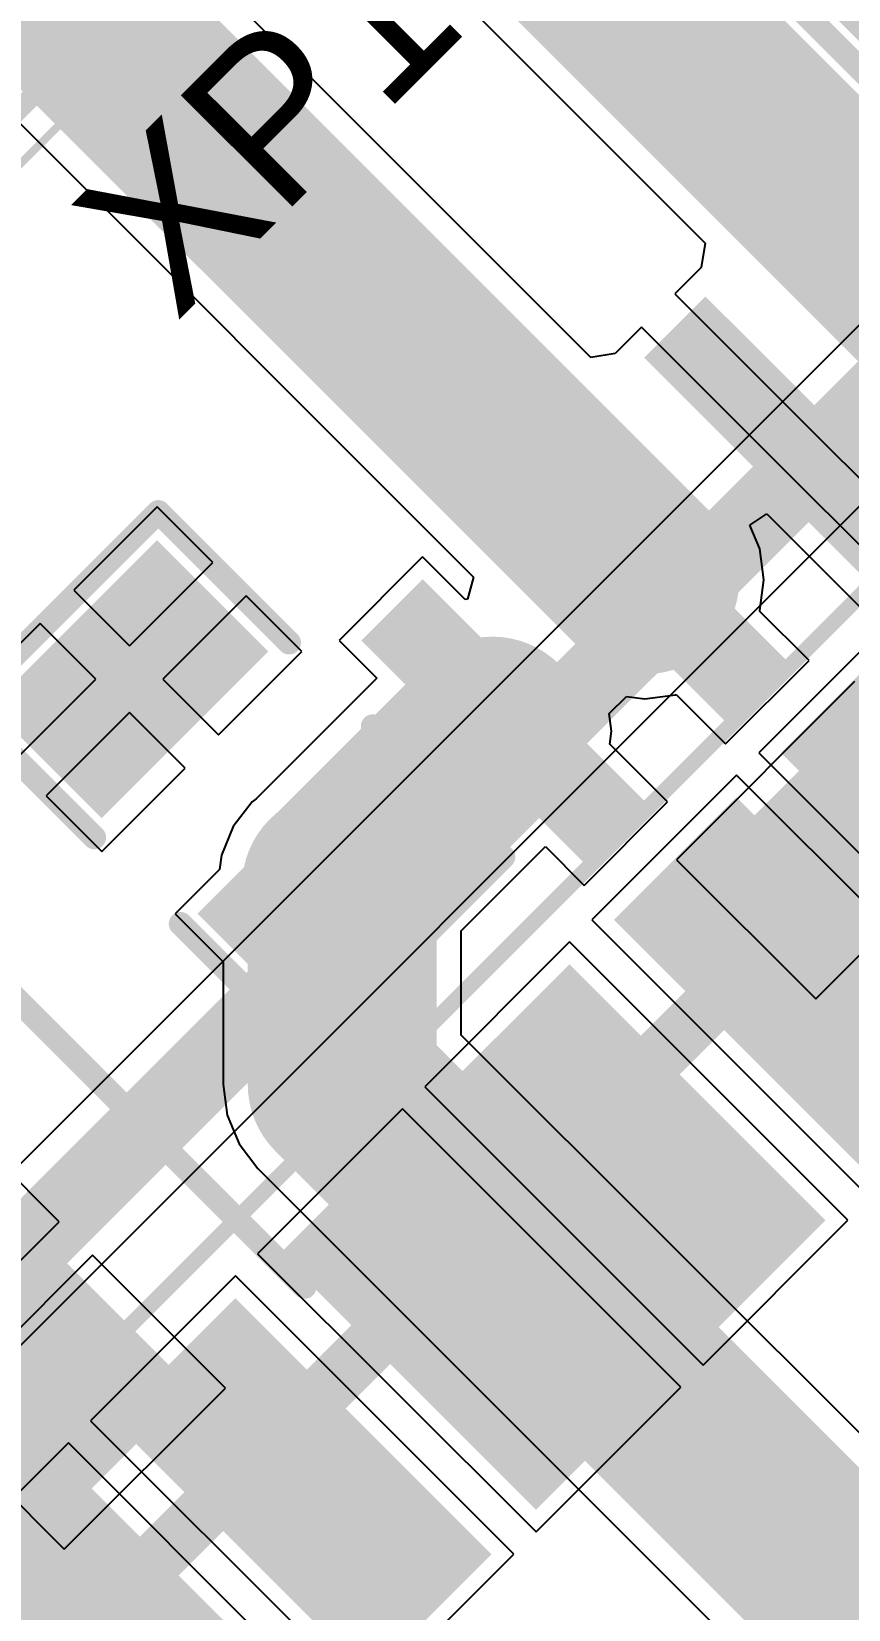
# Model space of a CAD drawing. Header units: millimetres. Extents: x 95 to 305, y 96 to 295.
# Drawn here: x 261.58 to 266.77, y 215.33 to 225.35 of the extents above; entities that cross this region are included whole.
import ezdxf

# ---------------------------------------------------------------- set-up
doc = ezdxf.new("R2010")
doc.units = ezdxf.units.MM
for name, color, linetype in [('BottomLayer', 5, 'Continuous'), ('BottomOverlay', 54, 'Continuous'), ('BottomPaste', 16, 'Continuous'), ('BottomSolder', 6, 'Continuous'), ('Mechanical1', 6, 'Continuous'), ('Mechanical11', 56, 'Continuous'), ('Mechanical13', 56, 'Continuous'), ('Mechanical15', 56, 'Continuous'), ('TopLayer', 1, 'Continuous'), ('TopOverlay', 2, 'Continuous'), ('TopPaste', 8, 'Continuous'), ('TopSolder', 216, 'Continuous')]:
    doc.layers.add(name, color=color, linetype=linetype)
doc.styles.add('Arial', font='arial.ttf', dxfattribs={"height": 0.2})

# ---------------------------------------------------------------- blocks, each defined once
blk = doc.blocks.new('CAP0805_B_28')
at = {"layer": 'BottomLayer'}
for points in [[(-1.37900029, 0.69250052), (-0.47899955, 0.69250052), (-0.47899955, -0.70449948), (-1.37900029, -0.70449948)], [(0.48100107, 0.69250052), (1.38100181, 0.69250052), (1.38100181, -0.70449948), (0.48100107, -0.70449948)]]:
    blk.add_hatch(color=5, dxfattribs=at).paths.add_polyline_path(points)
at = {"layer": 'BottomPaste'}
for points in [[(-1.37900029, 0.69250052), (-0.47899955, 0.69250052), (-0.47899955, -0.70449948), (-1.37900029, -0.70449948)], [(0.48100107, 0.69250052), (1.38100181, 0.69250052), (1.38100181, -0.70449948), (0.48100107, -0.70449948)]]:
    blk.add_hatch(color=16, dxfattribs=at).paths.add_polyline_path(points)
at = {"layer": 'BottomSolder'}
for points in [[(-1.42900019, 0.7425004199999999), (-0.42899965, 0.7425004199999999), (-0.42899965, -0.7544993799999999), (-1.42900019, -0.7544993799999999)], [(0.4310011699999999, 0.7425004199999999), (1.43100171, 0.7425004199999999), (1.43100171, -0.7544993799999999), (0.4310011699999999, -0.7544993799999999)]]:
    blk.add_hatch(color=6, dxfattribs=at).paths.add_polyline_path(points)
at = {"layer": 'BottomOverlay', "const_width": 0.1499997}
for points in [[(-1.55000198, 0.8750020599999999), (-0.37500306, 0.8750020599999999)], [(-1.55000198, -0.8500008399999999), (-1.55000198, 0.8500008399999999)], [(0.37500052, 0.8750045999999999), (1.5499969, 0.8750045999999999)], [(1.5499969, -0.8499983), (1.5499969, 0.85000338)], [(-1.55000198, -0.8750020599999999), (-0.37500306, -0.8750020599999999)], [(0.3999992, -0.87499952), (1.5499969, -0.87499952)]]:
    blk.add_lwpolyline(points, dxfattribs=at)
at = {"layer": 'BottomOverlay', "const_width": 0.07499858}
for points in [[(-1.58750254, 0.8750020599999999, 1), (-1.51250142, 0.8750020599999999, 1)], [(-1.58750254, 0.8500008399999999, 1), (-1.51250142, 0.8500008399999999, 1)], [(-0.41250362, 0.8750020599999999, 1), (-0.3375025, 0.8750020599999999, 1)], [(0.33749996, 0.8750045999999999, 1), (0.41250108, 0.8750045999999999, 1)], [(1.51249634, 0.8750045999999999, 1), (1.58749746, 0.8750045999999999, 1)], [(1.51249634, 0.85000338, 1), (1.58749746, 0.85000338, 1)], [(-1.58750254, -0.8500008399999999, 1), (-1.51250142, -0.8500008399999999, 1)], [(-1.58750254, -0.8750020599999999, 1), (-1.51250142, -0.8750020599999999, 1)], [(-0.41250362, -0.8750020599999999, 1), (-0.3375025, -0.8750020599999999, 1)], [(0.36249864, -0.87499952, 1), (0.43749976, -0.87499952, 1)], [(1.51249634, -0.8499983, 1), (1.58749746, -0.8499983, 1)], [(1.51249634, -0.87499952, 1), (1.58749746, -0.87499952, 1)]]:
    blk.add_lwpolyline(points, format="xyb", close=True, dxfattribs=at)
blk = doc.blocks.new('JST_XH_2_34')
at = {"layer": 'Mechanical13', "const_width": 0.127}
blk.add_lwpolyline([(3.70000022, 2.87500314), (-3.70000022, 2.87500314)], dxfattribs=at)
at = {"layer": 'Mechanical15', "const_width": 0.0499999}
blk.add_lwpolyline([(3.94999972, 3.12500264), (-3.94999972, 3.12500264)], dxfattribs=at)
at = {"layer": 'TopOverlay', "const_width": 0.127}
blk.add_lwpolyline([(3.70000022, 2.87500314), (-3.70000022, 2.87500314)], dxfattribs=at)
blk = doc.blocks.new('HSOP_8_B_60')
at = {"layer": 'BottomLayer'}
for points in [[(-2.12159977, 3.70019961), (-1.67160067, 3.70019961), (-1.67160067, 1.80020087), (-2.12159977, 1.80020087)], [(-0.85159977, 3.70019961), (-0.40160067, 3.70019961), (-0.40160067, 1.80020087), (-0.85159977, 1.80020087)], [(0.41840023, 3.70019961), (0.86839933, 3.70019961), (0.86839933, 1.80020087), (0.41840023, 1.80020087)], [(1.68840023, 3.70020215), (2.13839933, 3.70020215), (2.13839933, 1.80020341), (1.68840023, 1.80020341)], [(-1.54159966, 1.1502009), (1.55839922, 1.1502009), (1.55839922, -1.24979938), (-1.54159966, -1.24979938)], [(-2.12159977, -1.89979935), (-1.67160067, -1.89979935), (-1.67160067, -3.799798089999999), (-2.12159977, -3.799798089999999)], [(-0.85159977, -1.89979935), (-0.40160067, -1.89979935), (-0.40160067, -3.799798089999999), (-0.85159977, -3.799798089999999)], [(0.41840023, -1.89979935), (0.86839933, -1.89979935), (0.86839933, -3.799798089999999), (0.41840023, -3.799798089999999)], [(1.68840023, -1.89979935), (2.13839933, -1.89979935), (2.13839933, -3.799798089999999), (1.68840023, -3.799798089999999)]]:
    blk.add_hatch(color=5, dxfattribs=at).paths.add_polyline_path(points)
at = {"layer": 'BottomPaste'}
for points in [[(-2.12159977, 3.70019961), (-1.67160067, 3.70019961), (-1.67160067, 1.80020087), (-2.12159977, 1.80020087)], [(-0.85159977, 3.70019961), (-0.40160067, 3.70019961), (-0.40160067, 1.80020087), (-0.85159977, 1.80020087)], [(0.41840023, 3.70019961), (0.86839933, 3.70019961), (0.86839933, 1.80020087), (0.41840023, 1.80020087)], [(1.68840023, 3.70020215), (2.13839933, 3.70020215), (2.13839933, 1.80020341), (1.68840023, 1.80020341)], [(-1.54159966, 1.1502009), (1.55839922, 1.1502009), (1.55839922, -1.24979938), (-1.54159966, -1.24979938)], [(-2.12159977, -1.89979935), (-1.67160067, -1.89979935), (-1.67160067, -3.799798089999999), (-2.12159977, -3.799798089999999)], [(-0.85159977, -1.89979935), (-0.40160067, -1.89979935), (-0.40160067, -3.799798089999999), (-0.85159977, -3.799798089999999)], [(0.41840023, -1.89979935), (0.86839933, -1.89979935), (0.86839933, -3.799798089999999), (0.41840023, -3.799798089999999)], [(1.68840023, -1.89979935), (2.13839933, -1.89979935), (2.13839933, -3.799798089999999), (1.68840023, -3.799798089999999)]]:
    blk.add_hatch(color=16, dxfattribs=at).paths.add_polyline_path(points)
at = {"layer": 'BottomSolder'}
for points in [[(-2.17159967, 3.750199509999999), (-1.62160077, 3.750199509999999), (-1.62160077, 1.75020097), (-2.17159967, 1.75020097)], [(-0.90159967, 3.750199509999999), (-0.35160077, 3.750199509999999), (-0.35160077, 1.75020097), (-0.90159967, 1.75020097)], [(0.36840033, 3.750199509999999), (0.91839923, 3.750199509999999), (0.91839923, 1.75020097), (0.36840033, 1.75020097)], [(1.63840033, 3.75020205), (2.18839923, 3.75020205), (2.18839923, 1.75020351), (1.63840033, 1.75020351)], [(-1.59159956, 1.2002008), (1.60839912, 1.2002008), (1.60839912, -1.29979928), (-1.59159956, -1.29979928)], [(-2.17159967, -1.84979945), (-1.62160077, -1.84979945), (-1.62160077, -3.84979799), (-2.17159967, -3.84979799)], [(-0.90159967, -1.84979945), (-0.35160077, -1.84979945), (-0.35160077, -3.84979799), (-0.90159967, -3.84979799)], [(0.36840033, -1.84979945), (0.91839923, -1.84979945), (0.91839923, -3.84979799), (0.36840033, -3.84979799)], [(1.63840033, -1.84979945), (2.18839923, -1.84979945), (2.18839923, -3.84979799), (1.63840033, -3.84979799)]]:
    blk.add_hatch(color=6, dxfattribs=at).paths.add_polyline_path(points)
at = {"layer": 'BottomOverlay', "text_generation_flag": 2}
blk.add_text('.', height=1.00000054, rotation=-180, dxfattribs=at).set_placement((-2.9915993, 2.85020004))
blk = doc.blocks.new('CAP0805_B_184')
at = {"layer": 'BottomLayer'}
for points in [[(-1.37899775, 0.69250052), (-0.47899701, 0.69250052), (-0.47899701, -0.70449948), (-1.37899775, -0.70449948)], [(0.48100361, 0.69250052), (1.38100435, 0.69250052), (1.38100435, -0.70449948), (0.48100361, -0.70449948)]]:
    blk.add_hatch(color=5, dxfattribs=at).paths.add_polyline_path(points)
at = {"layer": 'BottomPaste'}
for points in [[(-1.37899775, 0.69250052), (-0.47899701, 0.69250052), (-0.47899701, -0.70449948), (-1.37899775, -0.70449948)], [(0.48100361, 0.69250052), (1.38100435, 0.69250052), (1.38100435, -0.70449948), (0.48100361, -0.70449948)]]:
    blk.add_hatch(color=16, dxfattribs=at).paths.add_polyline_path(points)
at = {"layer": 'BottomSolder'}
for points in [[(-1.42899765, 0.7425004199999999), (-0.42899711, 0.7425004199999999), (-0.42899711, -0.7544993799999999), (-1.42899765, -0.7544993799999999)], [(0.4310037099999999, 0.7425004199999999), (1.43100425, 0.7425004199999999), (1.43100425, -0.7544993799999999), (0.4310037099999999, -0.7544993799999999)]]:
    blk.add_hatch(color=6, dxfattribs=at).paths.add_polyline_path(points)
at = {"layer": 'BottomOverlay', "const_width": 0.1499997}
for points in [[(-1.55000198, 0.8750020599999999), (-0.37500052, 0.8750020599999999)], [(-1.54999944, -0.8499983), (-1.54999944, 0.8499983)], [(0.37500052, 0.8750020599999999), (1.55000198, 0.8750020599999999)], [(1.54999944, -0.8499983), (1.55000198, 0.85000338)], [(-1.55000198, -0.8750020599999999), (-0.37500052, -0.8750020599999999)], [(0.3999966599999999, -0.8750020599999999), (1.55000198, -0.8750020599999999)]]:
    blk.add_lwpolyline(points, dxfattribs=at)
at = {"layer": 'BottomOverlay', "const_width": 0.07499858}
for points in [[(-1.58750254, 0.8750020599999999, 1), (-1.51250142, 0.8750020599999999, 1)], [(-1.5875, 0.8499983, 1), (-1.51249888, 0.8499983, 1)], [(-0.41250108, 0.8750020599999999, 1), (-0.33749996, 0.8750020599999999, 1)], [(0.33749996, 0.8750020599999999, 1), (0.41250108, 0.8750020599999999, 1)], [(1.51250142, 0.8750020599999999, 1), (1.58750254, 0.8750020599999999, 1)], [(1.51250142, 0.85000338, 1), (1.58750254, 0.85000338, 1)], [(-1.58750254, -0.8750020599999999, 1), (-1.51250142, -0.8750020599999999, 1)], [(-1.5875, -0.8499983, 1), (-1.51249888, -0.8499983, 1)], [(-0.41250108, -0.8750020599999999, 1), (-0.33749996, -0.8750020599999999, 1)], [(0.3624961, -0.8750020599999999, 1), (0.43749722, -0.8750020599999999, 1)], [(1.51249888, -0.8499983, 1), (1.5875, -0.8499983, 1)], [(1.51250142, -0.8750020599999999, 1), (1.58750254, -0.8750020599999999, 1)]]:
    blk.add_lwpolyline(points, format="xyb", close=True, dxfattribs=at)
blk = doc.blocks.new('CAP_TANT_D_B_187')
at = {"layer": 'BottomLayer'}
blk.add_hatch(color=5, dxfattribs=at).paths.add_polyline_path([(2.07679798, 1.40320268), (4.36279798, 1.40320268), (4.36279798, -1.39079732), (2.07679798, -1.39079732)])
at = {"layer": 'BottomPaste'}
blk.add_hatch(color=16, dxfattribs=at).paths.add_polyline_path([(2.07679798, 1.40320268), (4.36279798, 1.40320268), (4.36279798, -1.39079732), (2.07679798, -1.39079732)])
at = {"layer": 'BottomSolder'}
blk.add_hatch(color=6, dxfattribs=at).paths.add_polyline_path([(2.02679808, 1.45320258), (4.412797879999999, 1.45320258), (4.412797879999999, -1.44079722), (2.02679808, -1.44079722)])
at = {"layer": 'BottomOverlay', "const_width": 0.1499997}
blk.add_lwpolyline([(4.67500208, -2.39999774), (1.97499986, -2.39999774)], dxfattribs=at)
at = {"layer": 'BottomOverlay', "const_width": 0.07499858}
blk.add_lwpolyline([(1.9374993, -2.39999774, 1), (2.01250042, -2.39999774, 1)], format="xyb", close=True, dxfattribs=at)
blk = doc.blocks.new('HC_05_197')
at = {"layer": 'TopLayer'}
for points in [[(-7.98619942, 3.28700003), (-7.98619942, 4.28700057), (-5.78619874, 4.28700057), (-5.78619874, 3.28700003)], [(-7.98619942, 1.787000489999999), (-7.98619942, 2.78700103), (-5.78619874, 2.78700103), (-5.78619874, 1.78700049)], [(-7.98620196, 0.2870009499999998), (-7.98620196, 1.28700149), (-5.78620128, 1.28700149), (-5.78620128, 0.2870009500000002)], [(-7.98619942, -1.21299859), (-7.98619942, -0.2129980500000002), (-5.78619874, -0.2129980499999997), (-5.78619874, -1.21299859)], [(-7.98619942, -2.71299813), (-7.98619942, -1.71299759), (-5.78619874, -1.712997589999999), (-5.78619874, -2.71299813)], [(-7.98619942, -4.212997669999999), (-7.98619942, -3.21299713), (-5.78619874, -3.21299713), (-5.78619874, -4.212997669999999)]]:
    blk.add_hatch(color=1, dxfattribs=at).paths.add_polyline_path(points)
at = {"layer": 'TopPaste'}
for points in [[(-7.98619942, 3.28700003), (-7.98619942, 4.28700057), (-5.78619874, 4.28700057), (-5.78619874, 3.28700003)], [(-7.98619942, 1.787000489999999), (-7.98619942, 2.78700103), (-5.78619874, 2.78700103), (-5.78619874, 1.78700049)], [(-7.98620196, 0.2870009499999998), (-7.98620196, 1.28700149), (-5.78620128, 1.28700149), (-5.78620128, 0.2870009500000002)], [(-7.98619942, -1.21299859), (-7.98619942, -0.2129980500000002), (-5.78619874, -0.2129980499999997), (-5.78619874, -1.21299859)], [(-7.98619942, -2.71299813), (-7.98619942, -1.71299759), (-5.78619874, -1.712997589999999), (-5.78619874, -2.71299813)], [(-7.98619942, -4.212997669999999), (-7.98619942, -3.21299713), (-5.78619874, -3.21299713), (-5.78619874, -4.212997669999999)]]:
    blk.add_hatch(color=8, dxfattribs=at).paths.add_polyline_path(points)
at = {"layer": 'TopSolder'}
for points in [[(-8.03619932, 3.23700013), (-8.03619932, 4.33700047), (-5.736198839999999, 4.33700047), (-5.736198839999999, 3.23700013)], [(-8.03619932, 1.737000589999999), (-8.03619932, 2.83700093), (-5.736198839999999, 2.83700093), (-5.736198839999999, 1.73700059)], [(-8.03620186, 0.2370010499999998), (-8.03620186, 1.33700139), (-5.73620138, 1.33700139), (-5.73620138, 0.2370010500000002)], [(-8.03619932, -1.26299849), (-8.03619932, -0.1629981500000002), (-5.736198839999999, -0.1629981499999998), (-5.736198839999999, -1.26299849)], [(-8.03619932, -2.76299803), (-8.03619932, -1.66299769), (-5.736198839999999, -1.662997689999999), (-5.736198839999999, -2.76299803)], [(-8.03619932, -4.26299757), (-8.03619932, -3.16299723), (-5.736198839999999, -3.16299723), (-5.736198839999999, -4.26299757)]]:
    blk.add_hatch(color=216, dxfattribs=at).paths.add_polyline_path(points)
at = {"layer": 'Mechanical1', "const_width": 0.0999998}
blk.add_lwpolyline([(-7.09614532, -12.97290014), (-7.09614532, 15.03708194)], dxfattribs=at)
at = {"layer": 'Mechanical11', "const_width": 0.254}
blk.add_lwpolyline([(-7.267199079999999, -14.29500062), (-7.267199079999999, 15.04199938)], dxfattribs=at)
at = {"layer": 'Mechanical15', "const_width": 0.0999998}
blk.add_lwpolyline([(-8.38619862, -14.7130008), (-8.38619862, 15.28700016)], dxfattribs=at)

msp = doc.modelspace()

# ---------------------------------------------------------------- linework, layer by layer
at = {"layer": 'BottomLayer'}
for p, q in [((261.58875546, 228.2814078), (265.86304714, 224.00711866)), ((265.13680526, 223.28087678), (260.4750188, 227.94266578)), ((259.6622467399999, 226.61581296), (264.39221188, 221.88585036)), ((265.86304714, 224.00711866), (265.83711628, 223.85344104)), ((265.83711628, 223.85344104), (265.66986236, 223.68618712)), ((265.66986236, 223.68618712), (266.4830484399999, 222.87300104)), ((265.45773172, 223.47405648), (265.29048288, 223.30680764)), ((266.27091526, 222.6608704), (265.45773172, 223.47405648)), ((265.29048288, 223.30680764), (265.13680526, 223.28087678)), ((266.4830484399999, 222.87300104), (267.29620658, 222.0598429)), ((267.0840734, 221.84770972), (266.27091526, 222.6608704)), ((262.38145898, 222.33314182), (261.85219156, 221.8038744)), ((262.73501174, 221.97958906), (262.38145898, 222.33314182)), ((266.1467626, 222.21651518), (266.25442812, 222.2884556)), ((266.2096403, 222.06471462), (266.1467626, 222.21651518)), ((266.25442812, 222.2884556), (266.8896237, 221.65326002)), ((264.0682653599999, 222.0138816), (263.53793876, 221.483555)), ((264.33909032, 221.74305664), (264.0682653599999, 222.0138816)), ((266.23541622, 221.86892634), (266.2096403, 222.06471462)), ((262.20574432, 221.45032164), (262.73501174, 221.97958906)), ((261.85219156, 221.8038744), (262.20574432, 221.45032164)), ((264.39221188, 221.88585036), (264.3523161, 221.7461402)), ((266.2096403, 221.6731406), (266.23541622, 221.86892634)), ((262.94714492, 221.76745588), (262.4178749599999, 221.23818846)), ((263.30069514, 221.41390566), (262.94714492, 221.76745588)), ((264.3523161, 221.7461402), (264.33909032, 221.74305664)), ((266.20829918, 221.66989956), (266.2096403, 221.6731406)), ((266.52192568, 221.35627306), (266.20829918, 221.66989956)), ((261.64006092, 221.59174376), (261.11078842, 221.06247126)), ((261.99361368, 221.23818846), (261.64006092, 221.59174376)), ((262.77142772, 220.88463824), (263.30069514, 221.41390566)), ((263.53793876, 221.483555), (263.77784176, 221.243652)), ((265.99159908, 220.82594646), (266.52192568, 221.35627306)), ((261.46434118, 220.7089185), (261.99361368, 221.23818846)), ((262.4178749599999, 221.23818846), (262.77142772, 220.88463824)), ((263.77784176, 221.243652), (263.0118946, 220.4777023)), ((266.81185398, 221.221935), (265.68047194, 220.09055296)), ((265.25329982, 221.01998468), (265.3638279199999, 221.1276121)), ((265.3638279199999, 221.1276121), (265.4789458, 221.11245592)), ((265.4789458, 221.11245592), (265.67473154, 221.13823184)), ((265.67473154, 221.13823184), (265.67797258, 221.13957296)), ((265.67797258, 221.13957296), (265.99159908, 220.82594646)), ((262.20574432, 221.02605782), (261.67647182, 220.49678786)), ((262.55929454, 220.67250506), (262.20574432, 221.02605782)), ((265.26809532, 220.90761762), (265.25329982, 221.01998468)), ((265.25720888, 220.82493808), (265.26809532, 220.90761762)), ((265.62389852, 220.45824844), (265.25720888, 220.82493808)), ((262.03002458, 220.1432351), (262.55929454, 220.67250506)), ((261.67647182, 220.49678786), (262.03002458, 220.1432351)), ((262.98605518, 220.45787506), (262.86583952, 220.30120532)), ((263.0118946, 220.4777023), (262.98605518, 220.45787506)), ((265.09357192, 219.92792184), (265.62389852, 220.45824844)), ((262.86583952, 220.30120532), (262.7902668999999, 220.11875712)), ((266.56434368, 219.20668122), (267.69572572, 220.33806072)), ((262.7902668999999, 220.11875712), (262.77844828, 220.02898082)), ((264.31385034, 219.64003316), (264.8476542, 220.17383956)), ((264.8476542, 220.17383956), (265.09357192, 219.92792184)), ((262.77844828, 220.02898082), (262.4967191, 219.74725164)), ((265.68047194, 220.09055296), (266.56434368, 219.20668122)), ((262.4967191, 219.74725164), (262.8009095, 219.44306124)), ((264.31385034, 218.97694584), (264.31385034, 219.64003316)), ((262.8009095, 219.44306124), (262.8009095, 218.66360382)), ((268.25136342, 215.03943022), (264.31385034, 218.97694584)), ((261.75991082, 217.79063376), (260.91633618, 218.6342084)), ((262.8009095, 218.66360382), (262.82668542, 218.46781554)), ((262.82668542, 218.46781554), (262.90225804, 218.28536734)), ((262.90225804, 218.28536734), (263.0224737, 218.1286976)), ((263.0224737, 218.1286976), (266.8682089599999, 214.2829598)), ((260.73673278, 216.76745572), (261.75991082, 217.79063376)), ((261.972044, 217.57850058), (260.94886596, 216.55532254)), ((262.81562372, 216.73492086), (261.972044, 217.57850058)), ((261.79244568, 215.71174282), (262.81562372, 216.73492086)), ((260.94886596, 216.55532254), (261.79244568, 215.71174282))]:
    msp.add_line(p, q, dxfattribs=at)
at = {"layer": 'BottomLayer', "const_width": 1.20000014}
for points in [[(262.01967916, 228.92029654), (267.27499758, 223.66497812)], [(259.77811138, 227.56976076), (265.4789458, 221.86892634)], [(263.52697358, 219.92296884), (264.51162236, 220.90761762)], [(263.5209614, 219.92296884), (263.52697358, 219.92296884)], [(263.55737992, 218.66360382), (263.55737992, 219.74725418)], [(263.55737992, 218.66360382), (267.9380214, 214.2829598)]]:
    msp.add_lwpolyline(points, dxfattribs=at)
at = {"layer": 'BottomLayer', "const_width": 0.5999987999999999}
for points in [[(266.97499818, 223.66497812, 1), (267.57499698, 223.66497812, 1)], [(265.1789464, 221.86892634, 1), (265.7789452, 221.86892634, 1)], [(264.21162296, 220.90761762, 1), (264.81162176, 220.90761762, 1)], [(263.220962, 219.92296884, 1), (263.8209608, 219.92296884, 1)], [(263.22697418, 219.92296884, 1), (263.82697298, 219.92296884, 1)], [(263.22697418, 219.92296884, 1), (263.82697298, 219.92296884, 1)], [(263.25738052, 219.74725418, 1), (263.85737932, 219.74725418, 1)], [(263.25738052, 218.66360382, 1), (263.85737932, 218.66360382, 1)], [(263.25738052, 218.66360382, 1), (263.85737932, 218.66360382, 1)]]:
    msp.add_lwpolyline(points, format="xyb", close=True, dxfattribs=at)
at = {"layer": 'TopLayer'}
for p, q in [((272.28032158, 228.92664654), (256.726817, 213.37314196)), ((257.30358242, 212.79637654), (272.95904514, 228.45183926)), ((267.12167556, 221.68944486), (266.20243686, 220.77020616)), ((266.20243686, 220.77020616), (267.9702032, 219.00243982)), ((266.06101474, 220.62878404), (265.14177604, 219.70954534)), ((267.82878108, 218.8610177), (266.06101474, 220.62878404)), ((265.14177604, 219.70954534), (266.90954238, 217.941779)), ((265.00035392, 219.56812576), (264.08111522, 218.64888706)), ((266.76812026, 217.80035942), (265.00035392, 219.56812576)), ((264.08111522, 218.64888706), (265.84888156, 216.88112072)), ((263.93969564, 218.50746494), (263.02045694, 217.58822624)), ((265.70746198, 216.7396986), (263.93969564, 218.50746494)), ((265.84888156, 216.88112072), (266.76812026, 217.80035942)), ((263.02045694, 217.58822624), (264.78822328, 215.8204599)), ((262.87903482, 217.44680412), (261.95979612, 216.52756542)), ((264.64680116, 215.67903778), (262.87903482, 217.44680412)), ((264.78822328, 215.8204599), (265.70746198, 216.7396986)), ((261.95979612, 216.52756542), (263.72756246, 214.75979908)), ((261.81837654, 216.38614584), (260.89913784, 215.46690714)), ((263.58614288, 214.6183795), (261.81837654, 216.38614584)), ((263.72756246, 214.75979908), (264.64680116, 215.67903778))]:
    msp.add_line(p, q, dxfattribs=at)
at = {"layer": 'TopLayer', "const_width": 0.499999}
msp.add_lwpolyline([(256.41521996, 212.4847795), (272.68815668, 228.75771622)], dxfattribs=at)

# ---------------------------------------------------------------- block references
for name, p, rotation in [('JST_XH_2_34', (260.73673024, 228.15416396), 225), ('HC_05_197', (269.73740312, 212.7988505), 315), ('CAP0805_B_184', (267.78765086, 225.40975238), 315), ('HSOP_8_B_60', (267.94900944, 220.3087669), 225), ('CAP0805_B_28', (262.866886, 220.58552784), 315), ('CAP_TANT_D_B_187', (263.01785598, 214.2829598), 135)]:
    msp.add_blockref(name, p, dxfattribs=dict(rotation=rotation))

# ---------------------------------------------------------------- texts
at = {"layer": 'TopOverlay', "style": 'Arial'}
msp.add_text('XP19', height=1.00000054, rotation=45, dxfattribs=at).set_placement((262.50000078, 223.50000004))

doc.saveas('drawing.dxf')
